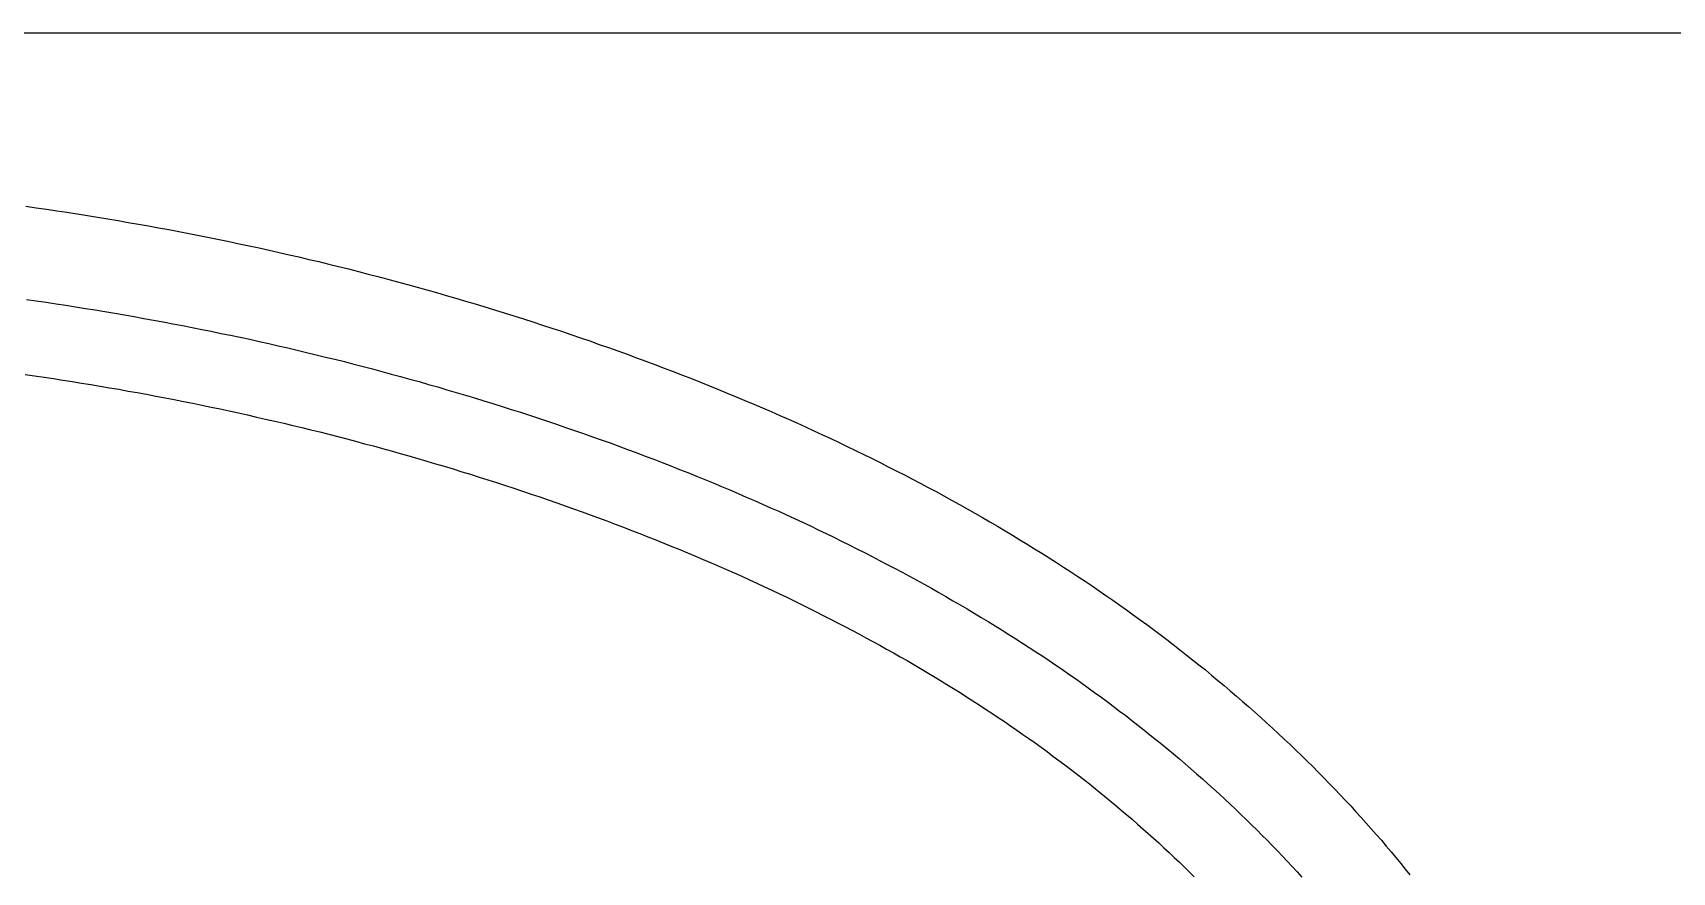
# Model space of a CAD drawing. Extents: x 4 to 588, y 3 to 416.
# Drawn here: x 454.47 to 466.51, y 409.65 to 415.82 of the extents above; entities that cross this region are included whole.
import ezdxf

# ---------------------------------------------------------------- set-up
doc = ezdxf.new("R2010")
doc.units = 0
doc.header["$LTSCALE"] = 0.5
doc.header["$MEASUREMENT"] = 0
doc.layers.add('M2-2-0', color=7, linetype='Continuous')

msp = doc.modelspace()

# ---------------------------------------------------------------- linework, layer by layer
at = {"layer": 'M2-2-0', "color": 7, "linetype": 'Continuous'}
for p, q in [((3.509, 415.821), (587.509, 415.821)), ((454.418, 414.546), (454.494, 414.535)), ((454.494, 414.535), (454.57, 414.524)), ((454.57, 414.524), (454.645, 414.513)), ((454.645, 414.513), (454.72, 414.502)), ((454.72, 414.502), (454.796, 414.49)), ((454.796, 414.49), (454.871, 414.478)), ((454.871, 414.478), (454.946, 414.466)), ((454.946, 414.466), (455.021, 414.454)), ((455.021, 414.454), (455.096, 414.441)), ((455.096, 414.441), (455.17, 414.428)), ((455.17, 414.428), (455.245, 414.415)), ((455.245, 414.415), (455.32, 414.402)), ((455.32, 414.402), (455.394, 414.388)), ((455.394, 414.388), (455.468, 414.375)), ((455.468, 414.375), (455.543, 414.361)), ((455.543, 414.361), (455.617, 414.346)), ((455.617, 414.346), (455.691, 414.332)), ((455.691, 414.332), (455.765, 414.317)), ((455.765, 414.317), (455.839, 414.302)), ((455.839, 414.302), (455.912, 414.287)), ((455.912, 414.287), (455.986, 414.271)), ((455.986, 414.271), (456.059, 414.256)), ((456.059, 414.256), (456.133, 414.24)), ((456.133, 414.24), (456.206, 414.224)), ((456.206, 414.224), (456.279, 414.207)), ((456.279, 414.207), (456.352, 414.19)), ((456.352, 414.19), (456.425, 414.174)), ((456.425, 414.174), (456.498, 414.156)), ((456.498, 414.156), (456.571, 414.139)), ((456.571, 414.139), (456.644, 414.121)), ((456.644, 414.121), (456.716, 414.103)), ((456.716, 414.103), (456.788, 414.085)), ((456.788, 414.085), (456.861, 414.067)), ((456.861, 414.067), (456.933, 414.048)), ((456.933, 414.048), (457.005, 414.03)), ((457.005, 414.03), (457.077, 414.011)), ((457.077, 414.011), (457.149, 413.991)), ((457.149, 413.991), (457.221, 413.972)), ((457.221, 413.972), (457.292, 413.952)), ((457.292, 413.952), (457.364, 413.932)), ((457.364, 413.932), (457.435, 413.912)), ((454.423, 413.861), (454.495, 413.85)), ((454.495, 413.85), (454.567, 413.84)), ((454.567, 413.84), (454.64, 413.829)), ((454.64, 413.829), (454.712, 413.818)), ((454.712, 413.818), (454.784, 413.807)), ((454.784, 413.807), (454.856, 413.795)), ((457.435, 413.912), (457.506, 413.891)), ((457.506, 413.891), (457.578, 413.87)), ((457.578, 413.87), (457.649, 413.849)), ((457.649, 413.849), (457.72, 413.828)), ((457.72, 413.828), (457.79, 413.807)), ((457.79, 413.807), (457.861, 413.785)), ((454.856, 413.795), (454.927, 413.784)), ((454.927, 413.784), (454.999, 413.772)), ((454.999, 413.772), (455.071, 413.76)), ((455.071, 413.76), (455.142, 413.748)), ((455.142, 413.748), (455.214, 413.735)), ((455.214, 413.735), (455.285, 413.722)), ((455.285, 413.722), (455.356, 413.709)), ((455.356, 413.709), (455.427, 413.696)), ((455.427, 413.696), (455.498, 413.683)), ((455.498, 413.683), (455.569, 413.669)), ((457.861, 413.785), (457.932, 413.763)), ((457.932, 413.763), (458.002, 413.741)), ((458.002, 413.741), (458.073, 413.719)), ((458.073, 413.719), (458.143, 413.696)), ((458.143, 413.696), (458.213, 413.673)), ((455.569, 413.669), (455.64, 413.655)), ((455.64, 413.655), (455.711, 413.641)), ((455.711, 413.641), (455.781, 413.627)), ((455.781, 413.627), (455.852, 413.612)), ((455.852, 413.612), (455.922, 413.598)), ((455.922, 413.598), (455.992, 413.583)), ((455.992, 413.583), (456.063, 413.568)), ((456.063, 413.568), (456.133, 413.552)), ((458.213, 413.673), (458.283, 413.65)), ((458.283, 413.65), (458.353, 413.627)), ((458.353, 413.627), (458.422, 413.603)), ((458.422, 413.603), (458.492, 413.58)), ((458.492, 413.58), (458.561, 413.556)), ((456.133, 413.552), (456.203, 413.537)), ((456.203, 413.537), (456.272, 413.521)), ((456.272, 413.521), (456.342, 413.505)), ((456.342, 413.505), (456.412, 413.488)), ((456.412, 413.488), (456.481, 413.472)), ((456.481, 413.472), (456.551, 413.455)), ((456.551, 413.455), (456.62, 413.438)), ((458.561, 413.556), (458.63, 413.531)), ((458.63, 413.531), (458.699, 413.507)), ((458.699, 413.507), (458.767, 413.483)), ((458.767, 413.483), (458.836, 413.458)), ((458.836, 413.458), (458.904, 413.433)), ((456.62, 413.438), (456.689, 413.421)), ((456.689, 413.421), (456.759, 413.404)), ((456.759, 413.404), (456.828, 413.386)), ((456.828, 413.386), (456.896, 413.368)), ((456.896, 413.368), (456.965, 413.35)), ((456.965, 413.35), (457.034, 413.332)), ((457.034, 413.332), (457.103, 413.313)), ((458.904, 413.433), (458.972, 413.408)), ((458.972, 413.408), (459.04, 413.382)), ((459.04, 413.382), (459.107, 413.357)), ((459.107, 413.357), (459.174, 413.331)), ((459.174, 413.331), (459.241, 413.305)), ((454.414, 413.31), (454.483, 413.3)), ((454.483, 413.3), (454.552, 413.29)), ((454.552, 413.29), (454.621, 413.279)), ((454.621, 413.279), (454.69, 413.269)), ((454.69, 413.269), (454.759, 413.258)), ((454.759, 413.258), (454.828, 413.247)), ((454.828, 413.247), (454.896, 413.236)), ((454.896, 413.236), (454.965, 413.224)), ((454.965, 413.224), (455.033, 413.212)), ((455.033, 413.212), (455.101, 413.201)), ((455.101, 413.201), (455.169, 413.188)), ((457.103, 413.313), (457.171, 413.295)), ((457.171, 413.295), (457.239, 413.276)), ((457.239, 413.276), (457.308, 413.257)), ((457.308, 413.257), (457.376, 413.237)), ((457.376, 413.237), (457.444, 413.218)), ((457.444, 413.218), (457.512, 413.198)), ((459.241, 413.305), (459.308, 413.279)), ((459.308, 413.279), (459.374, 413.253)), ((459.374, 413.253), (459.44, 413.226)), ((459.44, 413.226), (459.506, 413.2)), ((455.169, 413.188), (455.237, 413.176)), ((455.237, 413.176), (455.305, 413.164)), ((455.305, 413.164), (455.373, 413.151)), ((455.373, 413.151), (455.441, 413.138)), ((455.441, 413.138), (455.509, 413.125)), ((455.509, 413.125), (455.576, 413.111)), ((455.576, 413.111), (455.644, 413.098)), ((455.644, 413.098), (455.711, 413.084)), ((455.711, 413.084), (455.779, 413.07)), ((457.512, 413.198), (457.58, 413.178)), ((457.58, 413.178), (457.647, 413.158)), ((457.647, 413.158), (457.715, 413.137)), ((457.715, 413.137), (457.782, 413.116)), ((457.782, 413.116), (457.85, 413.096)), ((457.85, 413.096), (457.917, 413.074)), ((459.506, 413.2), (459.571, 413.173)), ((459.571, 413.173), (459.636, 413.146)), ((459.636, 413.146), (459.701, 413.119)), ((459.701, 413.119), (459.765, 413.092)), ((459.765, 413.092), (459.83, 413.064)), ((455.779, 413.07), (455.846, 413.056)), ((455.846, 413.056), (455.913, 413.042)), ((455.913, 413.042), (455.98, 413.027)), ((455.98, 413.027), (456.047, 413.012)), ((456.047, 413.012), (456.113, 412.997)), ((456.113, 412.997), (456.18, 412.982)), ((456.18, 412.982), (456.247, 412.967)), ((456.247, 412.967), (456.313, 412.951)), ((457.917, 413.074), (457.984, 413.053)), ((457.984, 413.053), (458.051, 413.032)), ((458.051, 413.032), (458.118, 413.01)), ((458.118, 413.01), (458.184, 412.988)), ((458.184, 412.988), (458.251, 412.966)), ((458.251, 412.966), (458.317, 412.944)), ((459.83, 413.064), (459.893, 413.037)), ((459.893, 413.037), (459.957, 413.009)), ((459.957, 413.009), (460.02, 412.981)), ((460.02, 412.981), (460.083, 412.953)), ((456.313, 412.951), (456.38, 412.935)), ((456.38, 412.935), (456.446, 412.919)), ((456.446, 412.919), (456.512, 412.903)), ((456.512, 412.903), (456.578, 412.887)), ((456.578, 412.887), (456.644, 412.87)), ((456.644, 412.87), (456.71, 412.853)), ((456.71, 412.853), (456.776, 412.836)), ((458.317, 412.944), (458.383, 412.921)), ((458.383, 412.921), (458.449, 412.898)), ((458.449, 412.898), (458.514, 412.876)), ((458.514, 412.876), (458.58, 412.852)), ((458.58, 412.852), (458.645, 412.829)), ((460.083, 412.953), (460.145, 412.925)), ((460.145, 412.925), (460.208, 412.896)), ((460.208, 412.896), (460.27, 412.867)), ((460.27, 412.867), (460.331, 412.839)), ((456.776, 412.836), (456.841, 412.819)), ((456.841, 412.819), (456.907, 412.801)), ((456.907, 412.801), (456.972, 412.784)), ((456.972, 412.784), (457.038, 412.766)), ((457.038, 412.766), (457.103, 412.748)), ((457.103, 412.748), (457.168, 412.729)), ((457.168, 412.729), (457.233, 412.711)), ((458.645, 412.829), (458.71, 412.806)), ((458.71, 412.806), (458.775, 412.782)), ((458.775, 412.782), (458.839, 412.758)), ((458.839, 412.758), (458.903, 412.735)), ((458.903, 412.735), (458.967, 412.71)), ((460.331, 412.839), (460.392, 412.81)), ((460.392, 412.81), (460.453, 412.781)), ((460.453, 412.781), (460.514, 412.751)), ((460.514, 412.751), (460.574, 412.722)), ((460.574, 412.722), (460.635, 412.692)), ((457.233, 412.711), (457.298, 412.692)), ((457.298, 412.692), (457.363, 412.673)), ((457.363, 412.673), (457.428, 412.654)), ((457.428, 412.654), (457.492, 412.635)), ((457.492, 412.635), (457.557, 412.615)), ((457.557, 412.615), (457.621, 412.595)), ((458.967, 412.71), (459.031, 412.686)), ((459.031, 412.686), (459.094, 412.662)), ((459.094, 412.662), (459.157, 412.637)), ((459.157, 412.637), (459.22, 412.612)), ((459.22, 412.612), (459.282, 412.588)), ((460.635, 412.692), (460.694, 412.662)), ((460.694, 412.662), (460.754, 412.632)), ((460.754, 412.632), (460.813, 412.602)), ((460.813, 412.602), (460.872, 412.572)), ((457.621, 412.595), (457.685, 412.576)), ((457.685, 412.576), (457.749, 412.555)), ((457.749, 412.555), (457.813, 412.535)), ((457.813, 412.535), (457.877, 412.515)), ((457.877, 412.515), (457.941, 412.494)), ((457.941, 412.494), (458.004, 412.473)), ((459.282, 412.588), (459.344, 412.563)), ((459.344, 412.563), (459.406, 412.537)), ((459.406, 412.537), (459.468, 412.512)), ((459.468, 412.512), (459.529, 412.487)), ((459.529, 412.487), (459.59, 412.461)), ((460.872, 412.572), (460.931, 412.541)), ((460.931, 412.541), (460.989, 412.511)), ((460.989, 412.511), (461.047, 412.48)), ((461.047, 412.48), (461.105, 412.449)), ((458.004, 412.473), (458.067, 412.452)), ((458.067, 412.452), (458.13, 412.431)), ((458.13, 412.431), (458.193, 412.41)), ((458.193, 412.41), (458.256, 412.388)), ((458.256, 412.388), (458.318, 412.366)), ((458.318, 412.366), (458.38, 412.345)), ((459.59, 412.461), (459.65, 412.435)), ((459.65, 412.435), (459.71, 412.409)), ((459.71, 412.409), (459.77, 412.383)), ((459.77, 412.383), (459.83, 412.357)), ((461.105, 412.449), (461.162, 412.417)), ((461.162, 412.417), (461.219, 412.386)), ((461.219, 412.386), (461.276, 412.354)), ((458.38, 412.345), (458.442, 412.323)), ((458.442, 412.323), (458.504, 412.3)), ((458.504, 412.3), (458.565, 412.278)), ((458.565, 412.278), (458.626, 412.256)), ((458.626, 412.256), (458.687, 412.233)), ((459.83, 412.357), (459.889, 412.33)), ((459.889, 412.33), (459.949, 412.304)), ((459.949, 412.304), (460.007, 412.277)), ((460.007, 412.277), (460.066, 412.25)), ((460.066, 412.25), (460.124, 412.223)), ((461.276, 412.354), (461.333, 412.322)), ((461.333, 412.322), (461.389, 412.291)), ((461.389, 412.291), (461.445, 412.258)), ((461.445, 412.258), (461.501, 412.226)), ((458.687, 412.233), (458.748, 412.21)), ((458.748, 412.21), (458.808, 412.187)), ((458.808, 412.187), (458.868, 412.164)), ((458.868, 412.164), (458.928, 412.141)), ((458.928, 412.141), (458.987, 412.117)), ((458.987, 412.117), (459.047, 412.094)), ((460.124, 412.223), (460.182, 412.196)), ((460.182, 412.196), (460.24, 412.168)), ((460.24, 412.168), (460.297, 412.141)), ((460.297, 412.141), (460.354, 412.113)), ((461.501, 412.226), (461.556, 412.194)), ((461.556, 412.194), (461.612, 412.161)), ((461.612, 412.161), (461.666, 412.128)), ((461.666, 412.128), (461.721, 412.095)), ((459.047, 412.094), (459.105, 412.07)), ((459.105, 412.07), (459.164, 412.046)), ((459.164, 412.046), (459.222, 412.022)), ((459.222, 412.022), (459.28, 411.998)), ((459.28, 411.998), (459.338, 411.974)), ((460.354, 412.113), (460.411, 412.085)), ((460.411, 412.085), (460.467, 412.057)), ((460.467, 412.057), (460.523, 412.029)), ((460.523, 412.029), (460.579, 412.001)), ((460.579, 412.001), (460.635, 411.972)), ((461.721, 412.095), (461.775, 412.062)), ((461.775, 412.062), (461.829, 412.028)), ((461.829, 412.028), (461.883, 411.995)), ((459.338, 411.974), (459.395, 411.95)), ((459.395, 411.95), (459.453, 411.925)), ((459.453, 411.925), (459.509, 411.9)), ((459.509, 411.9), (459.566, 411.876)), ((459.566, 411.876), (459.622, 411.851)), ((460.635, 411.972), (460.69, 411.943)), ((460.69, 411.943), (460.746, 411.914)), ((460.746, 411.914), (460.8, 411.885)), ((460.8, 411.885), (460.855, 411.856)), ((461.883, 411.995), (461.936, 411.961)), ((461.936, 411.961), (461.989, 411.927)), ((461.989, 411.927), (462.042, 411.893)), ((462.042, 411.893), (462.095, 411.859)), ((459.622, 411.851), (459.678, 411.826)), ((459.678, 411.826), (459.734, 411.8)), ((459.734, 411.8), (459.789, 411.775)), ((459.789, 411.775), (459.845, 411.749)), ((460.855, 411.856), (460.909, 411.827)), ((460.909, 411.827), (460.963, 411.797)), ((460.963, 411.797), (461.017, 411.768)), ((461.017, 411.768), (461.071, 411.738)), ((462.095, 411.859), (462.147, 411.825)), ((462.147, 411.825), (462.199, 411.79)), ((462.199, 411.79), (462.251, 411.755)), ((462.251, 411.755), (462.302, 411.72)), ((459.845, 411.749), (459.899, 411.724)), ((459.899, 411.724), (459.954, 411.698)), ((459.954, 411.698), (460.008, 411.672)), ((460.008, 411.672), (460.063, 411.645)), ((460.063, 411.645), (460.116, 411.619)), ((461.071, 411.738), (461.124, 411.708)), ((461.124, 411.708), (461.177, 411.678)), ((461.177, 411.678), (461.229, 411.647)), ((461.229, 411.647), (461.282, 411.617)), ((462.302, 411.72), (462.353, 411.685)), ((462.353, 411.685), (462.404, 411.65)), ((462.404, 411.65), (462.454, 411.614)), ((460.116, 411.619), (460.17, 411.593)), ((460.17, 411.593), (460.223, 411.566)), ((460.223, 411.566), (460.276, 411.539)), ((460.276, 411.539), (460.329, 411.512)), ((461.282, 411.617), (461.334, 411.586)), ((461.334, 411.586), (461.385, 411.555)), ((461.385, 411.555), (461.437, 411.524)), ((461.437, 411.524), (461.488, 411.493)), ((462.454, 411.614), (462.504, 411.579)), ((462.504, 411.579), (462.554, 411.543)), ((462.554, 411.543), (462.603, 411.507)), ((460.329, 411.512), (460.382, 411.485)), ((460.382, 411.485), (460.434, 411.458)), ((460.434, 411.458), (460.486, 411.43)), ((460.486, 411.43), (460.537, 411.403)), ((460.537, 411.403), (460.589, 411.375)), ((461.488, 411.493), (461.539, 411.462)), ((461.539, 411.462), (461.59, 411.43)), ((461.59, 411.43), (461.64, 411.399)), ((461.64, 411.399), (461.69, 411.367)), ((462.603, 411.507), (462.653, 411.471)), ((462.653, 411.471), (462.702, 411.435)), ((462.702, 411.435), (462.75, 411.398)), ((462.75, 411.398), (462.799, 411.361)), ((460.589, 411.375), (460.64, 411.347)), ((460.64, 411.347), (460.691, 411.319)), ((460.691, 411.319), (460.742, 411.291)), ((460.742, 411.291), (460.792, 411.263)), ((461.69, 411.367), (461.74, 411.335)), ((461.74, 411.335), (461.789, 411.303)), ((461.789, 411.303), (461.839, 411.271)), ((462.799, 411.361), (462.847, 411.324)), ((462.847, 411.324), (462.894, 411.287)), ((462.894, 411.287), (462.942, 411.25)), ((460.792, 411.263), (460.842, 411.234)), ((460.842, 411.234), (460.892, 411.206)), ((460.892, 411.206), (460.942, 411.177)), ((460.942, 411.177), (460.991, 411.148)), ((461.839, 411.271), (461.888, 411.238)), ((461.888, 411.238), (461.936, 411.206)), ((461.936, 411.206), (461.985, 411.173)), ((461.985, 411.173), (462.033, 411.14)), ((462.942, 411.25), (462.989, 411.213)), ((462.989, 411.213), (463.036, 411.175)), ((463.036, 411.175), (463.083, 411.138)), ((460.991, 411.148), (461.04, 411.119)), ((461.04, 411.119), (461.089, 411.089)), ((461.089, 411.089), (461.137, 411.06)), ((461.137, 411.06), (461.185, 411.031)), ((462.033, 411.14), (462.08, 411.107)), ((462.08, 411.107), (462.128, 411.074)), ((462.128, 411.074), (462.175, 411.04)), ((462.175, 411.04), (462.222, 411.007)), ((463.083, 411.138), (463.129, 411.1)), ((463.129, 411.1), (463.175, 411.061)), ((463.175, 411.061), (463.221, 411.023)), ((461.185, 411.031), (461.233, 411.001)), ((461.233, 411.001), (461.281, 410.971)), ((461.281, 410.971), (461.328, 410.941)), ((461.328, 410.941), (461.375, 410.911)), ((462.222, 411.007), (462.269, 410.973)), ((462.269, 410.973), (462.315, 410.939)), ((462.315, 410.939), (462.361, 410.905)), ((463.221, 411.023), (463.266, 410.985)), ((463.266, 410.985), (463.311, 410.946)), ((463.311, 410.946), (463.356, 410.907)), ((461.375, 410.911), (461.422, 410.881)), ((461.422, 410.881), (461.469, 410.85)), ((461.469, 410.85), (461.515, 410.82)), ((461.515, 410.82), (461.561, 410.789)), ((462.361, 410.905), (462.407, 410.871)), ((462.407, 410.871), (462.453, 410.836)), ((462.453, 410.836), (462.498, 410.802)), ((462.498, 410.802), (462.543, 410.767)), ((463.356, 410.907), (463.401, 410.868)), ((463.401, 410.868), (463.445, 410.829)), ((463.445, 410.829), (463.489, 410.79)), ((461.561, 410.789), (461.607, 410.758)), ((461.607, 410.758), (461.652, 410.727)), ((461.652, 410.727), (461.698, 410.696)), ((461.698, 410.696), (461.743, 410.664)), ((462.543, 410.767), (462.587, 410.732)), ((462.587, 410.732), (462.632, 410.697)), ((462.632, 410.697), (462.676, 410.662)), ((463.489, 410.79), (463.533, 410.75)), ((463.533, 410.75), (463.576, 410.71)), ((463.576, 410.71), (463.619, 410.67)), ((461.743, 410.664), (461.787, 410.633)), ((461.787, 410.633), (461.832, 410.601)), ((461.832, 410.601), (461.876, 410.57)), ((461.876, 410.57), (461.92, 410.538)), ((462.676, 410.662), (462.72, 410.627)), ((462.72, 410.627), (462.763, 410.591)), ((462.763, 410.591), (462.807, 410.556)), ((462.807, 410.556), (462.85, 410.52)), ((463.619, 410.67), (463.662, 410.63)), ((463.662, 410.63), (463.705, 410.59)), ((463.705, 410.59), (463.747, 410.549)), ((461.92, 410.538), (461.963, 410.505)), ((461.963, 410.505), (462.007, 410.473)), ((462.007, 410.473), (462.05, 410.441)), ((462.05, 410.441), (462.092, 410.408)), ((462.85, 410.52), (462.893, 410.484)), ((462.893, 410.484), (462.935, 410.447)), ((462.935, 410.447), (462.977, 410.411)), ((463.747, 410.549), (463.789, 410.509)), ((463.789, 410.509), (463.83, 410.468)), ((463.83, 410.468), (463.872, 410.427)), ((462.092, 410.408), (462.135, 410.376)), ((462.135, 410.376), (462.177, 410.343)), ((462.177, 410.343), (462.219, 410.31)), ((462.977, 410.411), (463.019, 410.374)), ((463.019, 410.374), (463.061, 410.338)), ((463.061, 410.338), (463.102, 410.301)), ((463.872, 410.427), (463.913, 410.386)), ((463.913, 410.386), (463.953, 410.345)), ((463.953, 410.345), (463.993, 410.304)), ((462.219, 410.31), (462.261, 410.276)), ((462.261, 410.276), (462.302, 410.243)), ((462.302, 410.243), (462.343, 410.21)), ((462.343, 410.21), (462.384, 410.176)), ((463.102, 410.301), (463.143, 410.264)), ((463.143, 410.264), (463.184, 410.227)), ((463.184, 410.227), (463.225, 410.189)), ((463.993, 410.304), (464.033, 410.262)), ((464.033, 410.262), (464.073, 410.221)), ((464.073, 410.221), (464.112, 410.179)), ((462.384, 410.176), (462.425, 410.142)), ((462.425, 410.142), (462.465, 410.108)), ((462.465, 410.108), (462.506, 410.074)), ((462.506, 410.074), (462.546, 410.04)), ((463.225, 410.189), (463.265, 410.152)), ((463.265, 410.152), (463.305, 410.114)), ((463.305, 410.114), (463.344, 410.076)), ((463.344, 410.076), (463.383, 410.038)), ((464.112, 410.179), (464.151, 410.138)), ((464.151, 410.138), (464.189, 410.096)), ((464.189, 410.096), (464.227, 410.054)), ((462.546, 410.04), (462.585, 410.005)), ((462.585, 410.005), (462.624, 409.971)), ((462.624, 409.971), (462.664, 409.936)), ((463.383, 410.038), (463.422, 410)), ((463.422, 410), (463.461, 409.962)), ((463.461, 409.962), (463.499, 409.924)), ((464.227, 410.054), (464.265, 410.012)), ((464.265, 410.012), (464.302, 409.97)), ((464.302, 409.97), (464.339, 409.928)), ((462.664, 409.936), (462.702, 409.901)), ((462.702, 409.901), (462.741, 409.866)), ((462.741, 409.866), (462.779, 409.831)), ((462.779, 409.831), (462.817, 409.796)), ((463.499, 409.924), (463.537, 409.886)), ((463.537, 409.886), (463.575, 409.847)), ((463.575, 409.847), (463.612, 409.809)), ((464.339, 409.928), (464.376, 409.886)), ((464.376, 409.886), (464.412, 409.843)), ((464.412, 409.843), (464.448, 409.801)), ((462.817, 409.796), (462.854, 409.76)), ((462.854, 409.76), (462.892, 409.725)), ((462.892, 409.725), (462.929, 409.689)), ((463.612, 409.809), (463.649, 409.77)), ((463.649, 409.77), (463.685, 409.732)), ((463.685, 409.732), (463.722, 409.693)), ((464.448, 409.801), (464.483, 409.759)), ((464.483, 409.759), (464.518, 409.716)), ((464.518, 409.716), (464.552, 409.674)), ((462.929, 409.689), (462.965, 409.653)), ((462.965, 409.653), (463.002, 409.618)), ((463.722, 409.693), (463.757, 409.654)), ((463.757, 409.654), (463.793, 409.615)), ((464.552, 409.674), (464.586, 409.631))]:
    msp.add_line(p, q, dxfattribs=at)

doc.saveas('drawing.dxf')
